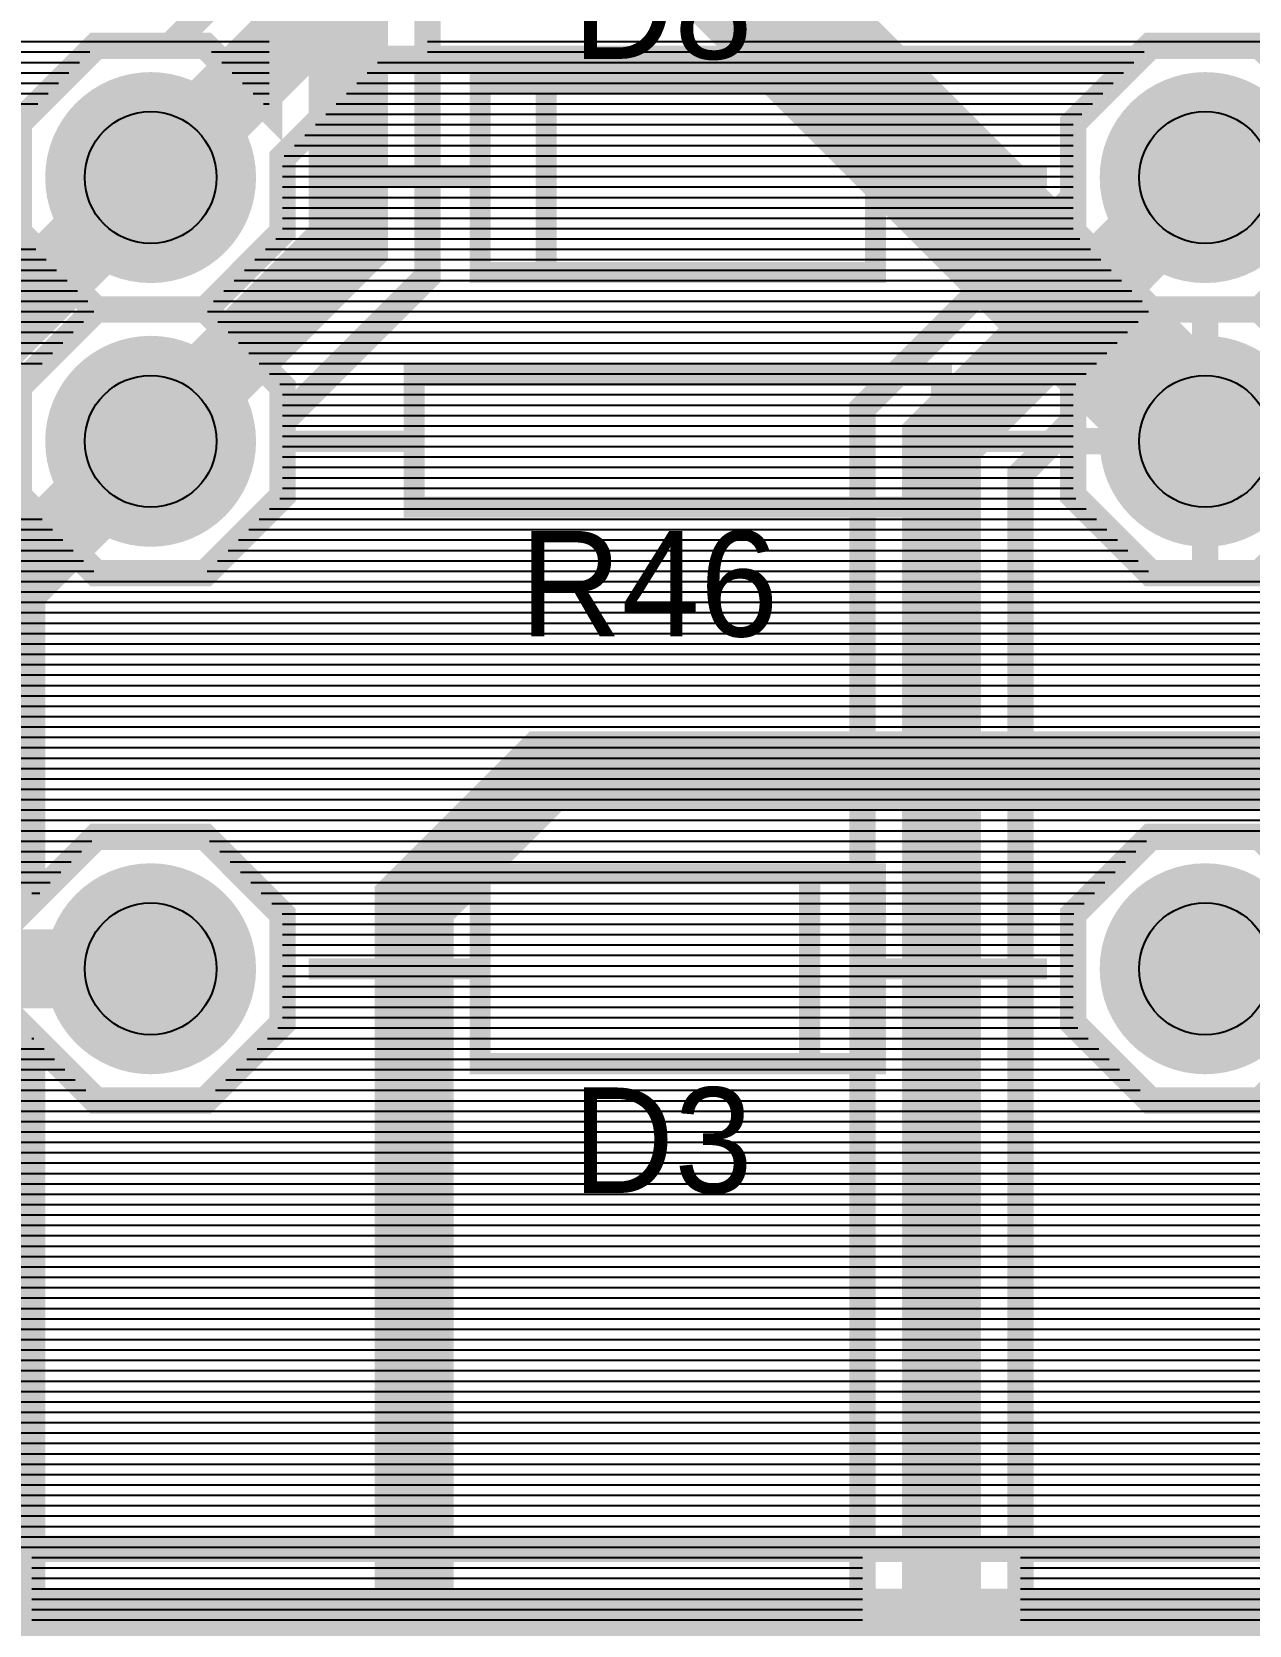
# Model space of a CAD drawing. Header units: inches. Extents: x -5.9 to 5.9, y -1.2 to 1.2.
# Drawn here: x 4.464 to 4.926, y -0.58 to 0.024 of the extents above; entities that cross this region are included whole.
import ezdxf

# ---------------------------------------------------------------- set-up
doc = ezdxf.new("R2010")
doc.units = ezdxf.units.IN
doc.layers.get('0').update_dxf_attribs({"linetype": 'CONTINUOUS'})

# ---------------------------------------------------------------- blocks, each defined once
blk = doc.blocks.new('EPAD')
at = {"const_width": 0.5}
blk.add_lwpolyline([(-0.25, 0, 1), (0.25, 0, 1)], format="xyb", close=True, dxfattribs=at)

msp = doc.modelspace()

# ---------------------------------------------------------------- linework, layer by layer
for points, const_width in [([(4.709059, 0.2685), (4.709059, 0.0685), (4.909059, -0.1315)], 0.05), ([(4.909059, -0.3315), (5.134059, -0.3315), (5.184059, -0.2815), (5.184059, -0.0315), (5.009059, 0.1435), (5.009059, 0.2685)], 0.03), ([(4.509059, -0.0315), (4.584059, 0.0435), (4.984059, 0.0435), (5.109059, 0.1685)], 0.03), ([(4.509059, -0.1315), (4.584059, -0.0565), (4.584059, 0.0935), (4.509059, 0.1685)], 0.03), ([(5.096485, 0.1135), (4.996485, 0.0135), (4.934769, 0.0135), (4.959059, -0.010789), (4.959059, -0.052211), (4.92977, -0.0815), (4.888348, -0.0815), (4.859059, -0.052211), (4.859059, -0.010789), (4.883349, 0.0135), (4.596485, 0.0135), (4.559059, -0.023926), (4.559059, -0.052211), (4.52977, -0.0815), (4.488348, -0.0815), (4.459059, -0.052211), (4.459059, -0.010789), (4.488348, 0.0185), (4.516633, 0.0185), (4.571633, 0.0735)], 0.01), ([(4.614059, 0.105926), (4.614059, -0.068926), (4.559059, -0.123926), (4.559059, -0.152211), (4.52977, -0.1815), (4.488348, -0.1815), (4.464059, -0.15721), (4.464059, -0.30579), (4.488348, -0.2815), (4.52977, -0.2815), (4.559059, -0.310789), (4.559059, -0.352211), (4.52977, -0.3815), (4.488348, -0.3815), (4.464059, -0.35721), (4.464059, -0.644074)], 0.01), ([(4.404059, -0.668926), (4.404059, -0.094074), (4.459059, -0.039074), (4.459059, -0.010789), (4.488348, 0.0185), (4.52977, 0.0185), (4.554059, -0.00579), (4.554059, 0.081074)], 0.01), ([(4.779059, -0.604931), (4.779059, -0.119074), (4.859059, -0.039074), (4.859059, -0.010789), (4.888348, 0.0185), (4.92977, 0.0185), (4.94977, -0.0015)], 0.01), ([(4.634059, -0.0675), (4.784059, -0.0675), (4.784059, 0.0045), (4.634059, 0.0045), (4.634059, -0.0675)], 0.008), ([(4.634059, -0.0675), (4.784059, -0.0675), (4.784059, 0.0045), (4.634059, 0.0045), (4.634059, -0.0675)], 0.008), ([(4.634059, -0.0675), (4.784059, -0.0675), (4.784059, 0.0045), (4.634059, 0.0045), (4.634059, -0.0675)], 0.008), ([(4.659059, 0.0035), (4.659059, -0.0665)], 0.008), ([(4.659059, 0.0035), (4.659059, -0.0665)], 0.008), ([(4.659059, 0.0035), (4.659059, -0.0665)], 0.008), ([(4.509059, -0.0315), (4.234059, -0.3065), (4.234059, -0.5315), (4.184059, -0.5815), (3.759059, -0.5815), (3.759059, -1.0565), (3.709059, -1.1065), (0.984059, -1.1065), (0.884059, -1.0065), (0.684059, -1.0065), (0.584059, -1.1065), (-3.115941, -1.1065), (-3.290941, -0.9315)], 0.03), ([(4.709059, -0.9315), (4.434059, -0.6565), (4.434059, -0.1065), (4.509059, -0.0315)], 0.03), ([(5.409059, -0.0315), (5.209059, -0.0315), (4.984059, -0.2565), (4.659059, -0.2565), (4.609059, -0.3065), (4.609059, -0.6315)], 0.03), ([(4.809059, -0.6315), (4.809059, -0.1315), (4.909059, -0.0315)], 0.03), ([(5.109059, -0.2315), (5.109059, -0.0815), (5.059059, -0.0315), (4.909059, -0.0315)], 0.03), ([(4.634059, -0.0315), (4.569059, -0.0315)], 0.008), ([(4.634059, -0.0315), (4.569059, -0.0315)], 0.008), ([(4.634059, -0.0315), (4.569059, -0.0315)], 0.008), ([(4.784059, -0.0315), (4.849059, -0.0315)], 0.008), ([(4.784059, -0.0315), (4.849059, -0.0315)], 0.008), ([(4.784059, -0.0315), (4.849059, -0.0315)], 0.008), ([(4.94977, -0.0615), (4.92977, -0.0815), (4.901485, -0.0815), (4.901484, -0.0815), (4.92977, -0.0815), (4.959059, -0.110789)], 0.01), ([(4.559059, -0.110789), (4.559059, -0.152211), (4.52977, -0.1815), (4.488348, -0.1815), (4.459059, -0.152211), (4.459059, -0.110789), (4.488348, -0.0815), (4.52977, -0.0815), (4.559059, -0.110789)], 0.01), ([(4.959059, -0.110789), (4.959059, -0.152211), (4.92977, -0.1815), (4.888348, -0.1815), (4.859059, -0.152211), (4.859059, -0.110789), (4.888348, -0.0815), (4.92977, -0.0815), (4.959059, -0.110789)], 0.01), ([(4.909059, -0.0815), (4.909059, -0.1315)], 0.01), ([(4.909059, -0.0815), (4.909059, -0.1315)], 0.01), ([(4.609059, -0.1565), (4.809059, -0.1565), (4.809059, -0.1065), (4.609059, -0.1065), (4.609059, -0.1565)], 0.008), ([(4.609059, -0.1565), (4.809059, -0.1565), (4.809059, -0.1065), (4.609059, -0.1065), (4.609059, -0.1565)], 0.008), ([(4.609059, -0.1565), (4.809059, -0.1565), (4.809059, -0.1065), (4.609059, -0.1065), (4.609059, -0.1565)], 0.008), ([(4.959059, -0.152211), (4.92977, -0.1815), (4.888348, -0.1815), (4.859059, -0.152211), (4.859059, -0.123925), (4.839059, -0.143926), (4.839059, -0.604931)], 0.01), ([(4.509059, -0.1315), (4.384059, -0.2565), (4.384059, -0.5815), (4.334059, -0.6315), (4.109059, -0.6315)], 0.03), ([(4.859059, -0.1315), (4.909059, -0.1315)], 0.01), ([(4.859059, -0.1315), (4.909059, -0.1315)], 0.01), ([(4.959059, -0.1315), (4.909059, -0.1315)], 0.01), ([(4.909059, -0.1815), (4.909059, -0.1315)], 0.01), ([(4.959059, -0.1315), (4.909059, -0.1315)], 0.01), ([(4.909059, -0.1815), (4.909059, -0.1315)], 0.01), ([(4.609059, -0.1315), (4.559059, -0.1315)], 0.008), ([(4.609059, -0.1315), (4.559059, -0.1315)], 0.008), ([(4.609059, -0.1315), (4.559059, -0.1315)], 0.008), ([(4.859059, -0.1315), (4.809059, -0.1315)], 0.008), ([(4.859059, -0.1315), (4.809059, -0.1315)], 0.008), ([(4.859059, -0.1315), (4.809059, -0.1315)], 0.008), ([(4.346485, -0.3015), (4.468348, -0.3015), (4.488348, -0.2815), (4.52977, -0.2815), (4.559059, -0.310789), (4.559059, -0.352211), (4.52977, -0.3815), (4.488348, -0.3815), (4.468348, -0.3615), (4.321634, -0.3615)], 0.01), ([(4.94977, -0.3615), (4.92977, -0.3815), (4.888348, -0.3815), (4.859059, -0.352211), (4.859059, -0.310789), (4.888348, -0.2815), (4.92977, -0.2815), (4.94977, -0.3015)], 0.01), ([(4.959059, -0.310789), (4.959059, -0.352211), (4.92977, -0.3815), (4.888348, -0.3815), (4.859059, -0.352211), (4.859059, -0.310789), (4.888348, -0.2815), (4.92977, -0.2815), (4.959059, -0.310789)], 0.01), ([(4.634059, -0.3675), (4.784059, -0.3675), (4.784059, -0.2955), (4.634059, -0.2955), (4.634059, -0.3675)], 0.008), ([(4.634059, -0.3675), (4.784059, -0.3675), (4.784059, -0.2955), (4.634059, -0.2955), (4.634059, -0.3675)], 0.008), ([(4.634059, -0.3675), (4.784059, -0.3675), (4.784059, -0.2955), (4.634059, -0.2955), (4.634059, -0.3675)], 0.008), ([(4.759059, -0.3665), (4.759059, -0.2965)], 0.008), ([(4.759059, -0.3665), (4.759059, -0.2965)], 0.008), ([(4.759059, -0.3665), (4.759059, -0.2965)], 0.008), ([(4.184059, -0.3315), (4.334059, -0.3315), (4.334059, -0.3315), (4.509059, -0.3315)], 0.03), ([(4.634059, -0.3315), (4.569059, -0.3315)], 0.008), ([(4.634059, -0.3315), (4.569059, -0.3315)], 0.008), ([(4.634059, -0.3315), (4.569059, -0.3315)], 0.008), ([(4.784059, -0.3315), (4.849059, -0.3315)], 0.008), ([(4.784059, -0.3315), (4.849059, -0.3315)], 0.008), ([(4.784059, -0.3315), (4.849059, -0.3315)], 0.008), ([(3.309059, -0.5315), (3.359059, -0.5815), (4.934059, -0.5815), (4.984059, -0.6315), (4.984059, -0.965752), (5.034059, -1.015752), (5.394098, -1.015752)], 0.03), ([(4.145627, -0.5515), (4.946485, -0.5515)], 0.01)]:
    msp.add_lwpolyline(points, dxfattribs=dict(const_width=const_width))
for points in [[(4.431328, 0.020059), (4.554059, 0.020059)], [(4.431328, 0.020059), (4.518193, 0.020059)], [(4.614059, 0.020059), (5.090075, 0.020059)], [(4.164059, 0.016122), (4.485971, 0.016122)], [(4.164059, 0.012185), (4.482034, 0.012185)], [(4.289059, 0.016122), (4.485971, 0.016122)], [(4.289059, 0.012185), (4.482034, 0.012185)], [(4.532147, 0.016122), (4.554059, 0.016122)], [(4.536084, 0.012185), (4.554059, 0.012185)], [(4.595169, 0.012185), (4.882034, 0.012185)], [(4.614059, 0.016122), (4.885971, 0.016122)], [(4.614059, 0.012185), (4.882034, 0.012185)], [(4.164059, 0.008248), (4.478097, 0.008248)], [(4.289059, 0.008248), (4.478097, 0.008248)], [(4.540021, 0.008248), (4.554059, 0.008248)], [(4.591232, 0.008248), (4.878097, 0.008248)], [(4.614059, 0.008248), (4.878097, 0.008248)], [(4.164059, 0.004311), (4.47416, 0.004311)], [(4.164059, 0.000374), (4.470223, 0.000374)], [(4.289059, 0.004311), (4.47416, 0.004311)], [(4.289059, 0.000374), (4.470223, 0.000374)], [(4.543958, 0.004311), (4.554059, 0.004311)], [(4.547895, 0.000374), (4.554059, 0.000374)], [(4.583358, 0.000374), (4.870223, 0.000374)], [(4.587295, 0.004311), (4.87416, 0.004311)], [(4.614059, 0.004311), (4.87416, 0.004311)], [(4.614059, 0.000374), (4.870223, 0.000374)], [(4.164059, -0.003563), (4.466286, -0.003563)], [(4.289059, -0.003563), (4.466286, -0.003563)], [(4.551832, -0.003563), (4.554059, -0.003563)], [(4.579421, -0.003563), (4.866286, -0.003563)], [(4.614059, -0.003563), (4.866286, -0.003563)], [(4.571547, -0.011437), (4.859059, -0.011437)], [(4.575484, -0.0075), (4.862349, -0.0075)], [(4.614059, -0.0075), (4.862349, -0.0075)], [(4.614059, -0.011437), (4.859059, -0.011437)], [(4.56761, -0.015374), (4.859059, -0.015374)], [(4.614059, -0.015374), (4.859059, -0.015374)], [(4.559736, -0.023248), (4.859059, -0.023248)], [(4.563673, -0.019311), (4.859059, -0.019311)], [(4.614059, -0.019311), (4.859059, -0.019311)], [(4.614059, -0.023248), (4.859059, -0.023248)], [(4.559059, -0.027185), (4.859059, -0.027185)], [(4.614059, -0.027185), (4.859059, -0.027185)], [(4.559059, -0.031122), (4.859059, -0.031122)], [(4.559059, -0.035059), (4.859059, -0.035059)], [(4.614059, -0.031122), (4.859059, -0.031122)], [(4.614059, -0.035059), (4.859059, -0.035059)], [(4.559059, -0.038996), (4.859059, -0.038996)], [(4.614059, -0.038996), (4.859059, -0.038996)], [(4.559059, -0.042933), (4.859059, -0.042933)], [(4.559059, -0.04687), (4.859059, -0.04687)], [(4.614059, -0.042933), (4.855201, -0.042933)], [(4.614059, -0.04687), (4.851264, -0.04687)], [(4.559059, -0.050807), (4.859059, -0.050807)], [(4.614059, -0.050807), (4.847327, -0.050807)], [(4.164059, -0.058681), (4.46553, -0.058681)], [(4.552588, -0.058681), (4.86553, -0.058681)], [(4.556525, -0.054744), (4.861593, -0.054744)], [(4.614059, -0.054744), (4.84339, -0.054744)], [(4.614059, -0.058681), (4.839453, -0.058681)], [(4.164059, -0.062618), (4.469467, -0.062618)], [(4.548651, -0.062618), (4.869467, -0.062618)], [(4.614059, -0.062618), (4.835516, -0.062618)], [(4.164059, -0.066555), (4.473404, -0.066555)], [(4.164059, -0.070492), (4.477341, -0.070492)], [(4.540777, -0.070492), (4.877341, -0.070492)], [(4.544714, -0.066555), (4.873404, -0.066555)], [(4.612492, -0.070492), (4.827642, -0.070492)], [(4.614059, -0.066555), (4.831579, -0.066555)], [(4.164059, -0.074429), (4.481278, -0.074429)], [(4.173351, -0.078366), (4.485215, -0.078366)], [(4.532903, -0.078366), (4.885215, -0.078366)], [(4.53684, -0.074429), (4.881278, -0.074429)], [(4.604618, -0.078366), (4.819768, -0.078366)], [(4.608555, -0.074429), (4.823705, -0.074429)], [(4.177288, -0.082303), (4.487546, -0.082303)], [(4.530572, -0.082303), (4.887546, -0.082303)], [(4.600681, -0.082303), (4.815831, -0.082303)], [(4.181225, -0.08624), (4.483609, -0.08624)], [(4.185162, -0.090177), (4.479672, -0.090177)], [(4.534509, -0.08624), (4.883609, -0.08624)], [(4.538446, -0.090177), (4.879672, -0.090177)], [(4.592807, -0.090177), (4.807957, -0.090177)], [(4.596744, -0.08624), (4.811894, -0.08624)], [(4.189059, -0.094114), (4.475735, -0.094114)], [(4.542383, -0.094114), (4.875735, -0.094114)], [(4.58887, -0.094114), (4.80402, -0.094114)], [(4.189059, -0.098051), (4.471798, -0.098051)], [(4.189059, -0.101988), (4.467861, -0.101988)], [(4.54632, -0.098051), (4.871798, -0.098051)], [(4.550257, -0.101988), (4.867861, -0.101988)], [(4.580996, -0.101988), (4.796146, -0.101988)], [(4.584933, -0.098051), (4.800083, -0.098051)], [(4.554194, -0.105925), (4.863924, -0.105925)], [(4.577059, -0.105925), (4.792209, -0.105925)], [(4.558131, -0.109862), (4.859987, -0.109862)], [(4.559059, -0.113799), (4.859059, -0.113799)], [(4.569185, -0.113799), (4.784335, -0.113799)], [(4.573122, -0.109862), (4.788272, -0.109862)], [(4.559059, -0.117736), (4.859059, -0.117736)], [(4.565248, -0.117736), (4.780398, -0.117736)], [(4.559059, -0.121673), (4.859059, -0.121673)], [(4.559059, -0.12561), (4.779059, -0.12561)], [(4.559059, -0.12561), (4.859059, -0.12561)], [(4.561311, -0.121673), (4.779059, -0.121673)], [(4.857374, -0.12561), (4.859059, -0.12561)], [(4.559059, -0.129547), (4.779059, -0.129547)], [(4.559059, -0.129547), (4.859059, -0.129547)], [(4.853437, -0.129547), (4.859059, -0.129547)], [(4.559059, -0.133484), (4.779059, -0.133484)], [(4.559059, -0.133484), (4.859059, -0.133484)], [(4.559059, -0.137421), (4.779059, -0.137421)], [(4.559059, -0.137421), (4.859059, -0.137421)], [(4.845563, -0.137421), (4.859059, -0.137421)], [(4.8495, -0.133484), (4.859059, -0.133484)], [(4.559059, -0.141358), (4.779059, -0.141358)], [(4.559059, -0.141358), (4.859059, -0.141358)], [(4.841626, -0.141358), (4.859059, -0.141358)], [(4.559059, -0.145295), (4.779059, -0.145295)], [(4.559059, -0.145295), (4.859059, -0.145295)], [(4.559059, -0.149232), (4.779059, -0.149232)], [(4.559059, -0.149232), (4.859059, -0.149232)], [(4.839059, -0.145295), (4.859059, -0.145295)], [(4.839059, -0.149232), (4.859059, -0.149232)], [(4.5581, -0.153169), (4.779059, -0.153169)], [(4.5581, -0.153169), (4.860018, -0.153169)], [(4.839059, -0.153169), (4.860018, -0.153169)], [(4.189059, -0.161043), (4.467892, -0.161043)], [(4.464059, -0.161043), (4.467892, -0.161043)], [(4.550226, -0.161043), (4.779059, -0.161043)], [(4.550226, -0.161043), (4.867892, -0.161043)], [(4.554163, -0.157106), (4.779059, -0.157106)], [(4.554163, -0.157106), (4.863955, -0.157106)], [(4.839059, -0.157106), (4.863955, -0.157106)], [(4.839059, -0.161043), (4.867892, -0.161043)], [(4.189059, -0.16498), (4.471829, -0.16498)], [(4.189059, -0.168917), (4.475766, -0.168917)], [(4.464059, -0.16498), (4.471829, -0.16498)], [(4.464059, -0.168917), (4.475766, -0.168917)], [(4.542352, -0.168917), (4.779059, -0.168917)], [(4.542352, -0.168917), (4.875766, -0.168917)], [(4.546289, -0.16498), (4.779059, -0.16498)], [(4.546289, -0.16498), (4.871829, -0.16498)], [(4.839059, -0.16498), (4.871829, -0.16498)], [(4.839059, -0.168917), (4.875766, -0.168917)], [(4.189059, -0.172854), (4.479703, -0.172854)], [(4.464059, -0.172854), (4.479703, -0.172854)], [(4.538415, -0.172854), (4.779059, -0.172854)], [(4.538415, -0.172854), (4.879703, -0.172854)], [(4.839059, -0.172854), (4.879703, -0.172854)], [(4.189059, -0.176791), (4.48364, -0.176791)], [(4.189059, -0.180728), (4.487577, -0.180728)], [(4.464059, -0.176791), (4.48364, -0.176791)], [(4.464059, -0.180728), (4.487577, -0.180728)], [(4.530541, -0.180728), (4.779059, -0.180728)], [(4.530541, -0.180728), (4.887577, -0.180728)], [(4.534478, -0.176791), (4.779059, -0.176791)], [(4.534478, -0.176791), (4.88364, -0.176791)], [(4.839059, -0.176791), (4.88364, -0.176791)], [(4.839059, -0.180728), (4.887577, -0.180728)], [(4.189059, -0.184665), (5.078113, -0.184665)], [(4.464059, -0.184665), (4.779059, -0.184665)], [(4.839059, -0.184665), (5.078113, -0.184665)], [(4.189059, -0.188602), (5.074176, -0.188602)], [(4.189059, -0.192539), (5.070239, -0.192539)], [(4.464059, -0.188602), (4.779059, -0.188602)], [(4.464059, -0.192539), (4.779059, -0.192539)], [(4.839059, -0.188602), (5.074176, -0.188602)], [(4.839059, -0.192539), (5.070239, -0.192539)], [(4.189059, -0.196476), (5.066302, -0.196476)], [(4.464059, -0.196476), (4.779059, -0.196476)], [(4.839059, -0.196476), (5.066302, -0.196476)], [(4.189059, -0.200413), (5.062365, -0.200413)], [(4.189059, -0.20435), (5.058428, -0.20435)], [(4.464059, -0.200413), (4.779059, -0.200413)], [(4.464059, -0.20435), (4.779059, -0.20435)], [(4.839059, -0.200413), (5.062365, -0.200413)], [(4.839059, -0.20435), (5.058428, -0.20435)], [(4.189059, -0.208287), (5.054491, -0.208287)], [(4.464059, -0.208287), (4.779059, -0.208287)], [(4.839059, -0.208287), (5.054491, -0.208287)], [(4.189059, -0.212224), (5.054059, -0.212224)], [(4.189059, -0.216161), (5.054059, -0.216161)], [(4.464059, -0.212224), (4.779059, -0.212224)], [(4.464059, -0.216161), (4.779059, -0.216161)], [(4.839059, -0.212224), (5.054059, -0.212224)], [(4.839059, -0.216161), (5.054059, -0.216161)], [(4.189059, -0.220098), (5.054059, -0.220098)], [(4.464059, -0.220098), (4.779059, -0.220098)], [(4.839059, -0.220098), (5.054059, -0.220098)], [(4.189059, -0.224035), (5.054059, -0.224035)], [(4.189059, -0.227972), (5.054059, -0.227972)], [(4.464059, -0.224035), (4.779059, -0.224035)], [(4.464059, -0.227972), (4.779059, -0.227972)], [(4.839059, -0.224035), (5.054059, -0.224035)], [(4.839059, -0.227972), (5.054059, -0.227972)], [(4.189059, -0.231909), (5.054059, -0.231909)], [(4.464059, -0.231909), (4.779059, -0.231909)], [(4.839059, -0.231909), (5.054059, -0.231909)], [(4.189059, -0.235846), (5.054059, -0.235846)], [(4.189059, -0.239783), (5.054059, -0.239783)], [(4.464059, -0.235846), (4.779059, -0.235846)], [(4.464059, -0.239783), (4.779059, -0.239783)], [(4.839059, -0.235846), (5.054059, -0.235846)], [(4.839059, -0.239783), (5.054059, -0.239783)], [(4.189059, -0.24372), (5.054059, -0.24372)], [(4.189059, -0.247657), (5.054059, -0.247657)], [(4.464059, -0.24372), (4.779059, -0.24372)], [(4.464059, -0.247657), (4.779059, -0.247657)], [(4.839059, -0.24372), (5.054059, -0.24372)], [(4.839059, -0.247657), (5.054059, -0.247657)], [(4.189059, -0.251594), (5.054059, -0.251594)], [(4.464059, -0.251594), (4.779059, -0.251594)], [(4.839059, -0.251594), (5.054059, -0.251594)], [(4.189059, -0.255531), (5.055309, -0.255531)], [(4.189059, -0.259469), (5.059246, -0.259469)], [(4.464059, -0.255531), (4.779059, -0.255531)], [(4.464059, -0.259469), (4.779059, -0.259469)], [(4.839059, -0.255531), (5.055309, -0.255531)], [(4.839059, -0.259469), (5.059246, -0.259469)], [(4.189059, -0.263406), (5.063183, -0.263406)], [(4.464059, -0.263406), (4.779059, -0.263406)], [(4.839059, -0.263406), (5.063183, -0.263406)], [(4.189059, -0.267343), (5.06712, -0.267343)], [(4.189059, -0.27128), (5.071057, -0.27128)], [(4.464059, -0.267343), (4.779059, -0.267343)], [(4.464059, -0.27128), (4.779059, -0.27128)], [(4.839059, -0.267343), (5.06712, -0.267343)], [(4.839059, -0.27128), (5.071057, -0.27128)], [(4.189059, -0.275217), (5.074994, -0.275217)], [(4.464059, -0.275217), (4.779059, -0.275217)], [(4.839059, -0.275217), (5.074994, -0.275217)], [(4.189059, -0.279154), (5.078931, -0.279154)], [(4.189059, -0.283091), (4.486758, -0.283091)], [(4.464059, -0.279154), (4.779059, -0.279154)], [(4.464059, -0.283091), (4.486758, -0.283091)], [(4.53136, -0.283091), (4.779059, -0.283091)], [(4.53136, -0.283091), (4.886758, -0.283091)], [(4.839059, -0.279154), (5.078931, -0.279154)], [(4.839059, -0.283091), (4.886758, -0.283091)], [(4.189059, -0.287028), (4.482821, -0.287028)], [(4.464059, -0.287028), (4.482821, -0.287028)], [(4.535297, -0.287028), (4.779059, -0.287028)], [(4.535297, -0.287028), (4.882821, -0.287028)], [(4.839059, -0.287028), (4.882821, -0.287028)], [(4.189059, -0.290965), (4.478884, -0.290965)], [(4.189886, -0.294902), (4.474947, -0.294902)], [(4.464059, -0.290965), (4.478884, -0.290965)], [(4.464059, -0.294902), (4.474947, -0.294902)], [(4.539234, -0.290965), (4.779059, -0.290965)], [(4.539234, -0.290965), (4.878884, -0.290965)], [(4.543171, -0.294902), (4.779059, -0.294902)], [(4.543171, -0.294902), (4.874947, -0.294902)], [(4.839059, -0.290965), (4.878884, -0.290965)], [(4.839059, -0.294902), (4.874947, -0.294902)], [(4.193823, -0.298839), (4.47101, -0.298839)], [(4.464059, -0.298839), (4.47101, -0.298839)], [(4.547108, -0.298839), (4.779059, -0.298839)], [(4.547108, -0.298839), (4.87101, -0.298839)], [(4.839059, -0.298839), (4.87101, -0.298839)], [(4.464059, -0.302776), (4.467073, -0.302776)], [(4.551045, -0.302776), (4.779059, -0.302776)], [(4.551045, -0.302776), (4.867073, -0.302776)], [(4.554982, -0.306713), (4.779059, -0.306713)], [(4.554982, -0.306713), (4.863136, -0.306713)], [(4.839059, -0.302776), (4.867073, -0.302776)], [(4.839059, -0.306713), (4.863136, -0.306713)], [(4.558919, -0.31065), (4.779059, -0.31065)], [(4.558919, -0.31065), (4.859199, -0.31065)], [(4.839059, -0.31065), (4.859199, -0.31065)], [(4.559059, -0.314587), (4.779059, -0.314587)], [(4.559059, -0.314587), (4.859059, -0.314587)], [(4.559059, -0.318524), (4.779059, -0.318524)], [(4.559059, -0.318524), (4.859059, -0.318524)], [(4.839059, -0.314587), (4.859059, -0.314587)], [(4.839059, -0.318524), (4.859059, -0.318524)], [(4.559059, -0.322461), (4.779059, -0.322461)], [(4.559059, -0.322461), (4.859059, -0.322461)], [(4.839059, -0.322461), (4.859059, -0.322461)], [(4.559059, -0.326398), (4.779059, -0.326398)], [(4.559059, -0.326398), (4.859059, -0.326398)], [(4.559059, -0.330335), (4.779059, -0.330335)], [(4.559059, -0.330335), (4.859059, -0.330335)], [(4.839059, -0.326398), (4.859059, -0.326398)], [(4.839059, -0.330335), (4.859059, -0.330335)], [(4.559059, -0.334272), (4.779059, -0.334272)], [(4.559059, -0.334272), (4.859059, -0.334272)], [(4.559059, -0.338209), (4.779059, -0.338209)], [(4.559059, -0.338209), (4.859059, -0.338209)], [(4.839059, -0.334272), (4.859059, -0.334272)], [(4.839059, -0.338209), (4.859059, -0.338209)], [(4.559059, -0.342146), (4.779059, -0.342146)], [(4.559059, -0.342146), (4.859059, -0.342146)], [(4.839059, -0.342146), (4.859059, -0.342146)], [(4.559059, -0.346083), (4.779059, -0.346083)], [(4.559059, -0.346083), (4.859059, -0.346083)], [(4.559059, -0.35002), (4.779059, -0.35002)], [(4.559059, -0.35002), (4.859059, -0.35002)], [(4.839059, -0.346083), (4.859059, -0.346083)], [(4.839059, -0.35002), (4.859059, -0.35002)], [(4.557313, -0.353957), (4.779059, -0.353957)], [(4.557313, -0.353957), (4.860806, -0.353957)], [(4.839059, -0.353957), (4.860806, -0.353957)], [(4.196153, -0.361831), (4.46868, -0.361831)], [(4.464059, -0.357894), (4.464743, -0.357894)], [(4.464059, -0.361831), (4.46868, -0.361831)], [(4.549439, -0.361831), (4.779059, -0.361831)], [(4.549439, -0.361831), (4.86868, -0.361831)], [(4.553376, -0.357894), (4.779059, -0.357894)], [(4.553376, -0.357894), (4.864743, -0.357894)], [(4.839059, -0.357894), (4.864743, -0.357894)], [(4.839059, -0.361831), (4.86868, -0.361831)], [(4.192216, -0.365768), (4.472617, -0.365768)], [(4.464059, -0.365768), (4.472617, -0.365768)], [(4.545502, -0.365768), (4.779059, -0.365768)], [(4.545502, -0.365768), (4.872617, -0.365768)], [(4.839059, -0.365768), (4.872617, -0.365768)], [(4.184342, -0.373642), (4.480491, -0.373642)], [(4.188279, -0.369705), (4.476554, -0.369705)], [(4.464059, -0.369705), (4.476554, -0.369705)], [(4.464059, -0.373642), (4.480491, -0.373642)], [(4.537628, -0.373642), (4.779059, -0.373642)], [(4.537628, -0.373642), (4.880491, -0.373642)], [(4.541565, -0.369705), (4.779059, -0.369705)], [(4.541565, -0.369705), (4.876554, -0.369705)], [(4.839059, -0.369705), (4.876554, -0.369705)], [(4.839059, -0.373642), (4.880491, -0.373642)], [(4.180405, -0.377579), (4.484428, -0.377579)], [(4.464059, -0.377579), (4.484428, -0.377579)], [(4.533691, -0.377579), (4.779059, -0.377579)], [(4.533691, -0.377579), (4.884428, -0.377579)], [(4.839059, -0.377579), (4.884428, -0.377579)], [(4.172531, -0.385453), (5.077325, -0.385453)], [(4.176468, -0.381516), (5.081262, -0.381516)], [(4.464059, -0.381516), (4.779059, -0.381516)], [(4.464059, -0.385453), (4.779059, -0.385453)], [(4.839059, -0.381516), (5.081262, -0.381516)], [(4.839059, -0.385453), (5.077325, -0.385453)], [(4.168594, -0.38939), (5.073388, -0.38939)], [(4.464059, -0.38939), (4.779059, -0.38939)], [(4.839059, -0.38939), (5.073388, -0.38939)], [(4.16072, -0.397264), (5.065514, -0.397264)], [(4.164657, -0.393327), (5.069451, -0.393327)], [(4.464059, -0.393327), (4.779059, -0.393327)], [(4.464059, -0.397264), (4.779059, -0.397264)], [(4.839059, -0.393327), (5.069451, -0.393327)], [(4.839059, -0.397264), (5.065514, -0.397264)], [(4.156783, -0.401201), (5.061577, -0.401201)], [(4.464059, -0.401201), (4.779059, -0.401201)], [(4.839059, -0.401201), (5.061577, -0.401201)], [(4.148909, -0.409075), (5.054059, -0.409075)], [(4.152846, -0.405138), (5.05764, -0.405138)], [(4.464059, -0.405138), (4.779059, -0.405138)], [(4.464059, -0.409075), (4.779059, -0.409075)], [(4.839059, -0.405138), (5.05764, -0.405138)], [(4.839059, -0.409075), (5.054059, -0.409075)], [(4.144972, -0.413012), (5.054059, -0.413012)], [(4.464059, -0.413012), (4.779059, -0.413012)], [(4.839059, -0.413012), (5.054059, -0.413012)], [(4.137098, -0.420886), (5.054059, -0.420886)], [(4.141035, -0.416949), (5.054059, -0.416949)], [(4.464059, -0.416949), (4.779059, -0.416949)], [(4.464059, -0.420886), (4.779059, -0.420886)], [(4.839059, -0.416949), (5.054059, -0.416949)], [(4.839059, -0.420886), (5.054059, -0.420886)], [(4.129224, -0.42876), (5.054059, -0.42876)], [(4.133161, -0.424823), (5.054059, -0.424823)], [(4.464059, -0.424823), (4.779059, -0.424823)], [(4.464059, -0.42876), (4.779059, -0.42876)], [(4.839059, -0.424823), (5.054059, -0.424823)], [(4.839059, -0.42876), (5.054059, -0.42876)], [(4.125287, -0.432697), (5.054059, -0.432697)], [(4.464059, -0.432697), (4.779059, -0.432697)], [(4.839059, -0.432697), (5.054059, -0.432697)], [(4.117413, -0.440571), (5.054059, -0.440571)], [(4.12135, -0.436634), (5.054059, -0.436634)], [(4.464059, -0.436634), (4.779059, -0.436634)], [(4.464059, -0.440571), (4.779059, -0.440571)], [(4.839059, -0.436634), (5.054059, -0.436634)], [(4.839059, -0.440571), (5.054059, -0.440571)], [(4.113476, -0.444508), (5.054059, -0.444508)], [(4.464059, -0.444508), (4.779059, -0.444508)], [(4.839059, -0.444508), (5.054059, -0.444508)], [(4.105602, -0.452382), (5.054059, -0.452382)], [(4.109539, -0.448445), (5.054059, -0.448445)], [(4.464059, -0.448445), (4.779059, -0.448445)], [(4.464059, -0.452382), (4.779059, -0.452382)], [(4.839059, -0.448445), (5.054059, -0.448445)], [(4.839059, -0.452382), (5.054059, -0.452382)], [(4.101665, -0.456319), (5.056097, -0.456319)], [(4.464059, -0.456319), (4.779059, -0.456319)], [(4.839059, -0.456319), (5.056097, -0.456319)], [(4.093791, -0.464193), (5.063971, -0.464193)], [(4.097728, -0.460256), (5.060034, -0.460256)], [(4.464059, -0.460256), (4.779059, -0.460256)], [(4.464059, -0.464193), (4.779059, -0.464193)], [(4.839059, -0.460256), (5.060034, -0.460256)], [(4.839059, -0.464193), (5.063971, -0.464193)], [(4.089854, -0.46813), (5.067908, -0.46813)], [(4.464059, -0.46813), (4.779059, -0.46813)], [(4.839059, -0.46813), (5.067908, -0.46813)], [(4.08198, -0.476004), (5.075782, -0.476004)], [(4.085917, -0.472067), (5.071845, -0.472067)], [(4.464059, -0.472067), (4.779059, -0.472067)], [(4.464059, -0.476004), (4.779059, -0.476004)], [(4.839059, -0.472067), (5.071845, -0.472067)], [(4.839059, -0.476004), (5.075782, -0.476004)], [(4.078043, -0.479941), (5.079719, -0.479941)], [(4.464059, -0.479941), (4.779059, -0.479941)], [(4.839059, -0.479941), (5.079719, -0.479941)], [(4.070169, -0.487815), (5.579059, -0.487815)], [(4.074106, -0.483878), (5.083656, -0.483878)], [(4.464059, -0.483878), (4.779059, -0.483878)], [(4.464059, -0.487815), (4.779059, -0.487815)], [(4.839059, -0.483878), (5.083656, -0.483878)], [(4.839059, -0.487815), (5.454059, -0.487815)], [(4.125879, -0.491752), (5.579059, -0.491752)], [(4.464059, -0.491752), (4.779059, -0.491752)], [(4.839059, -0.491752), (5.454059, -0.491752)], [(4.129816, -0.495689), (5.579059, -0.495689)], [(4.133753, -0.499626), (5.579059, -0.499626)], [(4.464059, -0.495689), (4.779059, -0.495689)], [(4.464059, -0.499626), (4.779059, -0.499626)], [(4.839059, -0.495689), (5.454059, -0.495689)], [(4.839059, -0.499626), (5.454059, -0.499626)], [(4.13769, -0.503563), (5.579059, -0.503563)], [(4.464059, -0.503563), (4.779059, -0.503563)], [(4.839059, -0.503563), (5.454059, -0.503563)], [(4.141627, -0.5075), (5.579059, -0.5075)], [(4.145564, -0.511437), (5.579059, -0.511437)], [(4.464059, -0.5075), (4.779059, -0.5075)], [(4.464059, -0.511437), (4.779059, -0.511437)], [(4.839059, -0.5075), (5.454059, -0.5075)], [(4.839059, -0.511437), (5.454059, -0.511437)], [(4.149059, -0.515374), (5.579059, -0.515374)], [(4.149059, -0.519311), (5.579059, -0.519311)], [(4.464059, -0.515374), (4.779059, -0.515374)], [(4.464059, -0.519311), (4.779059, -0.519311)], [(4.839059, -0.515374), (5.454059, -0.515374)], [(4.839059, -0.519311), (5.454059, -0.519311)], [(4.149059, -0.523248), (5.579059, -0.523248)], [(4.464059, -0.523248), (4.779059, -0.523248)], [(4.839059, -0.523248), (5.454059, -0.523248)], [(4.149059, -0.527185), (5.579059, -0.527185)], [(4.149059, -0.531122), (5.579059, -0.531122)], [(4.464059, -0.527185), (4.779059, -0.527185)], [(4.464059, -0.531122), (4.779059, -0.531122)], [(4.839059, -0.527185), (5.454059, -0.527185)], [(4.839059, -0.531122), (5.454059, -0.531122)], [(4.149059, -0.535059), (5.579059, -0.535059)], [(4.464059, -0.535059), (4.779059, -0.535059)], [(4.839059, -0.535059), (5.454059, -0.535059)], [(4.149059, -0.538996), (5.579059, -0.538996)], [(4.149059, -0.542933), (5.579059, -0.542933)], [(4.464059, -0.538996), (4.779059, -0.538996)], [(4.464059, -0.542933), (4.779059, -0.542933)], [(4.839059, -0.538996), (5.454059, -0.538996)], [(4.839059, -0.542933), (5.454059, -0.542933)], [(4.149059, -0.54687), (5.579059, -0.54687)], [(4.464059, -0.54687), (4.779059, -0.54687)], [(4.839059, -0.54687), (5.454059, -0.54687)], [(4.14632, -0.550807), (5.579059, -0.550807)], [(4.464059, -0.550807), (4.779059, -0.550807)], [(4.464059, -0.554744), (4.779059, -0.554744)], [(4.839059, -0.550807), (5.454059, -0.550807)], [(4.839059, -0.554744), (5.454059, -0.554744)], [(4.464059, -0.558681), (4.779059, -0.558681)], [(4.839059, -0.558681), (5.454059, -0.558681)], [(4.464059, -0.562618), (4.779059, -0.562618)], [(4.464059, -0.566555), (4.779059, -0.566555)], [(4.839059, -0.562618), (5.454059, -0.562618)], [(4.839059, -0.566555), (5.454059, -0.566555)], [(4.464059, -0.570492), (4.779059, -0.570492)], [(4.839059, -0.570492), (5.454059, -0.570492)], [(4.464059, -0.574429), (4.779059, -0.574429)], [(4.464059, -0.578366), (4.779059, -0.578366)], [(4.839059, -0.574429), (5.454059, -0.574429)], [(4.839059, -0.578366), (5.454059, -0.578366)]]:
    msp.add_lwpolyline(points)
for centre in [(4.509059, -0.0315), (4.909059, -0.0315), (4.509059, -0.1315), (4.909059, -0.1315), (4.509059, -0.3315), (4.909059, -0.3315)]:
    msp.add_circle(centre, 0.025)

# ---------------------------------------------------------------- block references
for p, xscale, yscale in [((4.509059, -0.0315), 0.08, 0.08), ((4.909059, -0.0315), 0.08, 0.08), ((4.509059, -0.0315), 0.07, 0.07), ((4.909059, -0.0315), 0.07, 0.07), ((4.509059, -0.1315), 0.08, 0.08), ((4.509059, -0.1315), 0.07, 0.07), ((4.909059, -0.1315), 0.08, 0.08), ((4.909059, -0.1315), 0.07, 0.07), ((4.509059, -0.3315), 0.08, 0.08), ((4.909059, -0.3315), 0.08, 0.08), ((4.509059, -0.3315), 0.07, 0.07), ((4.909059, -0.3315), 0.07, 0.07)]:
    msp.add_blockref('EPAD', p, dxfattribs=dict(xscale=xscale, yscale=yscale))

# ---------------------------------------------------------------- texts
for s, p in [('D8', (4.669059, 0.0135)), ('D8', (4.669059, 0.0135)), ('D8', (4.669059, 0.0135)), ('R46', (4.649059, -0.2055)), ('R46', (4.649059, -0.2055)), ('R46', (4.649059, -0.2055)), ('D3', (4.669059, -0.4165)), ('D3', (4.669059, -0.4165)), ('D3', (4.669059, -0.4165))]:
    msp.add_text(s, height=0.04).set_placement(p)

doc.saveas('drawing.dxf')
